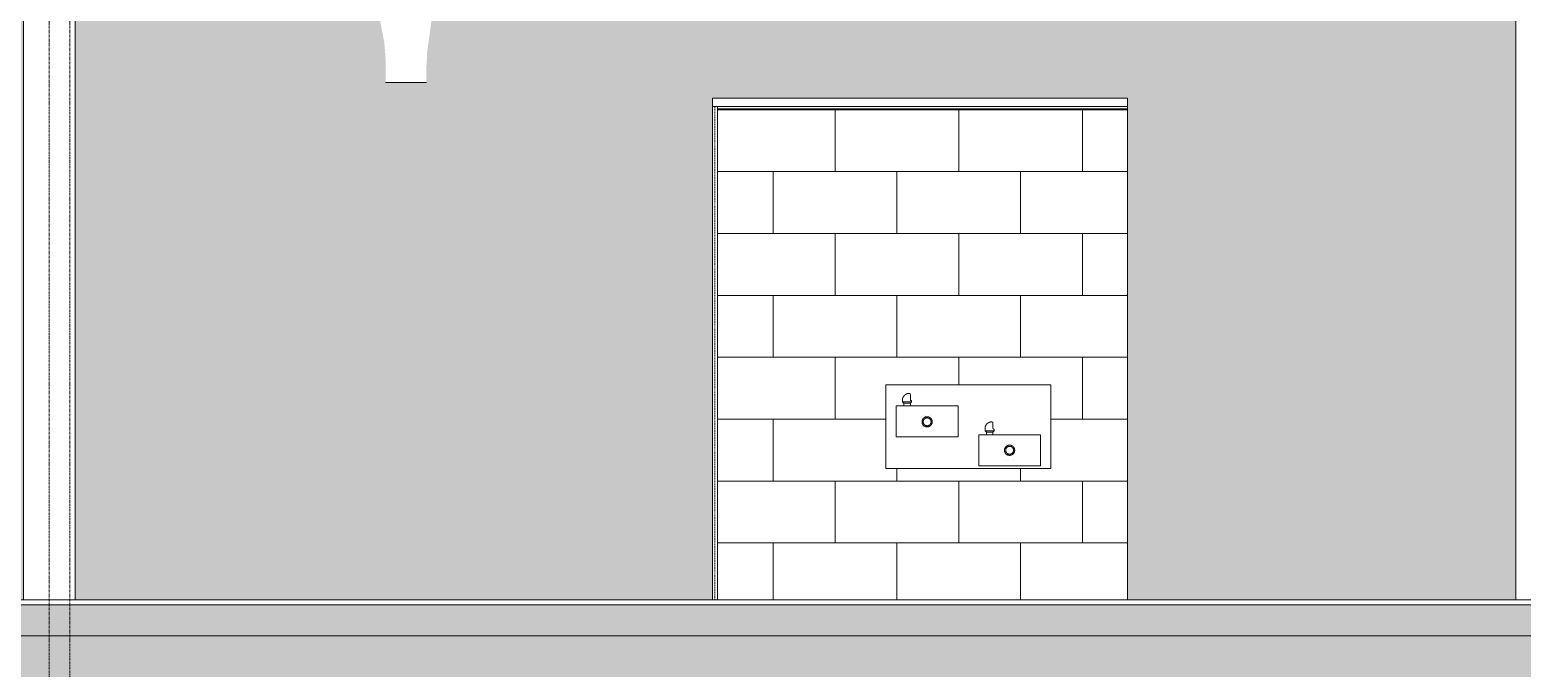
# Model space of a CAD drawing. Header units: inches. Extents: x 21386 to 98546, y -290 to 853.
# Drawn here: x 36051.6 to 36341.1, y -12.2 to 111.5 of the extents above; entities that cross this region are included whole.
import ezdxf

# ---------------------------------------------------------------- set-up
doc = ezdxf.new("R2010")
doc.units = ezdxf.units.IN
doc.header["$MEASUREMENT"] = 0
doc.linetypes.add('Grid Line 1_2_', pattern=[0.875, 0.5, -0.125, 0.125, -0.125])
doc.linetypes.add('Hidden 1_8_', pattern=[0.1875, 0.125, -0.0625])
for name, color, linetype, lineweight in [('A-FLOR', 192, 'Continuous', 13), ('A-FLOR-LEVL', 51, 'Continuous', 9), ('A-FLOR-PATT', 8, 'Continuous', 25), ('A-WALL-PATT', 111, 'Continuous', 25), ('C-TOPO', 7, 'Continuous', 13), ('I-WALL', 2, 'Continuous', 13), ('P-SANR-FIXT', 6, 'Continuous', 13), ('Q-SPCQ', 91, 'Continuous', 13), ('S-BEAM', 12, 'Continuous', 13), ('S-COLS', 52, 'Continuous', 13), ('S-GRID', 1, 'Continuous', 9)]:
    doc.layers.add(name, color=color, linetype=linetype, lineweight=lineweight)
pattern_1 = [(45, (-87780.87, 98.42), (-19.00703, 19.00703), []), (45, (-87780.87, 127.22), (-19.00703, 19.00703), [])]

# ---------------------------------------------------------------- blocks, each defined once
blk = doc.blocks.new('Drinking_Fountain-Haws_Corporation-Wall_Mounted_1119 - 1119-355850-Building Section - East_West looking South')
at = {"layer": 'P-SANR-FIXT', "color": 8, "lineweight": 9}
for p, q in [((-25497.1, 42.69), (-25529.1, 42.69)), ((-25529.1, 42.69), (-25529.1, 26.44)), ((-25524.35, 39.76), (-25524.35, 40.76)), ((-25497.1, 26.44), (-25497.1, 42.69)), ((-25527.1, 38.63), (-25527.1, 32.63)), ((-25527.1, 38.63), (-25524.5, 38.63)), ((-25525.97, 38.63), (-25525.94, 38.6)), ((-25525.85, 39.98), (-25525.85, 39.37)), ((-25525.85, 39.37), (-25525.6, 39.12)), ((-25524.1, 39.37), (-25525.85, 39.37)), ((-25525.6, 39.12), (-25525.6, 38.63)), ((-25525.6, 39.12), (-25525.53, 39.12)), ((-25524.35, 39.12), (-25525.6, 39.12)), ((-25524.53, 39.12), (-25524.35, 39.12)), ((-25524.5, 38.63), (-25517.71, 38.63)), ((-25524.35, 39.12), (-25524.1, 39.37)), ((-25524.35, 38.63), (-25524.35, 39.12)), ((-25524.27, 39.37), (-25524.1, 39.37)), ((-25524.1, 39.37), (-25524.1, 39.56)), ((-25517.71, 38.63), (-25515.1, 38.63)), ((-25515.1, 32.63), (-25515.1, 38.63)), ((-25508.35, 35.25), (-25508.35, 34.25)), ((-25508.35, 34.25), (-25508.35, 35.25)), ((-25508.33, 35.12), (-25508.33, 35.12)), ((-25524.5, 32.63), (-25527.1, 32.63)), ((-25517.71, 32.63), (-25524.5, 32.63)), ((-25515.1, 32.63), (-25517.71, 32.63)), ((-25511.1, 33), (-25511.1, 27)), ((-25511.1, 33), (-25508.5, 33)), ((-25509.85, 34.47), (-25509.85, 33.75)), ((-25509.85, 33.75), (-25509.6, 33.5)), ((-25508.1, 33.75), (-25509.85, 33.75)), ((-25509.6, 33.5), (-25509.6, 33)), ((-25509.6, 33.5), (-25509.53, 33.5)), ((-25508.35, 33.5), (-25509.6, 33.5)), ((-25508.53, 33.5), (-25508.35, 33.5)), ((-25508.5, 33), (-25501.71, 33)), ((-25508.35, 33.5), (-25508.1, 33.75)), ((-25508.35, 33), (-25508.35, 33.5)), ((-25508.26, 33.75), (-25508.1, 33.75)), ((-25508.1, 33.75), (-25508.1, 34.05)), ((-25501.71, 33), (-25499.1, 33)), ((-25499.1, 27), (-25499.1, 33)), ((-25529.1, 26.44), (-25497.1, 26.44)), ((-25508.5, 27), (-25511.1, 27)), ((-25501.71, 27), (-25508.5, 27)), ((-25499.1, 27), (-25501.71, 27))]:
    blk.add_line(p, q, dxfattribs=at)
at = {"layer": 'P-SANR-FIXT', "color": 8, "lineweight": 9, "flags": 128}
for points in [[(-25521.1, 36.5), (-25521.14, 36.5), (-25521.18, 36.5), (-25521.22, 36.49), (-25521.26, 36.49), (-25521.3, 36.48), (-25521.33, 36.47), (-25521.37, 36.46), (-25521.41, 36.45), (-25521.45, 36.44), (-25521.48, 36.42), (-25521.52, 36.4), (-25521.56, 36.39), (-25521.59, 36.37), (-25521.62, 36.35), (-25521.66, 36.33), (-25521.69, 36.3), (-25521.72, 36.28), (-25521.75, 36.25), (-25521.78, 36.23), (-25521.81, 36.2), (-25521.84, 36.17), (-25521.86, 36.14), (-25521.89, 36.11), (-25521.91, 36.08), (-25521.93, 36.04), (-25521.95, 36.01), (-25521.97, 35.98), (-25521.99, 35.94), (-25522.01, 35.9), (-25522.02, 35.87), (-25522.04, 35.83), (-25522.05, 35.79), (-25522.06, 35.75), (-25522.07, 35.72), (-25522.07, 35.68), (-25522.08, 35.64), (-25522.08, 35.6), (-25522.09, 35.56), (-25522.09, 35.52), (-25522.09, 35.48), (-25522.09, 35.44), (-25522.08, 35.4), (-25522.08, 35.36), (-25522.07, 35.32), (-25522.06, 35.28), (-25522.05, 35.25), (-25522.04, 35.21), (-25522.03, 35.17), (-25522.01, 35.13), (-25522, 35.1), (-25521.98, 35.06), (-25521.96, 35.03), (-25521.94, 34.99), (-25521.92, 34.96), (-25521.9, 34.93), (-25521.88, 34.89), (-25521.85, 34.86), (-25521.82, 34.83), (-25521.8, 34.81), (-25521.77, 34.78), (-25521.74, 34.75), (-25521.71, 34.73), (-25521.68, 34.7), (-25521.64, 34.68), (-25521.61, 34.66), (-25521.57, 34.64), (-25521.54, 34.62), (-25521.5, 34.61), (-25521.47, 34.59), (-25521.43, 34.58), (-25521.39, 34.56), (-25521.35, 34.55), (-25521.32, 34.54), (-25521.28, 34.54), (-25521.24, 34.53), (-25521.2, 34.52), (-25521.16, 34.52), (-25521.12, 34.52), (-25521.1, 34.52)], [(-25521.1, 36.27), (-25521.13, 36.27), (-25521.16, 36.27), (-25521.19, 36.27), (-25521.22, 36.26), (-25521.25, 36.26), (-25521.28, 36.25), (-25521.31, 36.24), (-25521.34, 36.23), (-25521.37, 36.22), (-25521.4, 36.21), (-25521.42, 36.2), (-25521.45, 36.19), (-25521.48, 36.17), (-25521.5, 36.16), (-25521.53, 36.14), (-25521.55, 36.12), (-25521.58, 36.1), (-25521.6, 36.08), (-25521.62, 36.06), (-25521.65, 36.04), (-25521.67, 36.02), (-25521.69, 35.99), (-25521.71, 35.97), (-25521.72, 35.95), (-25521.74, 35.92), (-25521.76, 35.89), (-25521.77, 35.87), (-25521.79, 35.84), (-25521.8, 35.81), (-25521.81, 35.79), (-25521.82, 35.76), (-25521.83, 35.73), (-25521.84, 35.7), (-25521.84, 35.67), (-25521.85, 35.64), (-25521.85, 35.61), (-25521.86, 35.58), (-25521.86, 35.55), (-25521.86, 35.52), (-25521.86, 35.49), (-25521.86, 35.46), (-25521.86, 35.43), (-25521.85, 35.4), (-25521.85, 35.37), (-25521.84, 35.34), (-25521.83, 35.31), (-25521.83, 35.28), (-25521.82, 35.25), (-25521.8, 35.22), (-25521.79, 35.19), (-25521.78, 35.16), (-25521.76, 35.14), (-25521.75, 35.11), (-25521.73, 35.09), (-25521.72, 35.06), (-25521.7, 35.04), (-25521.68, 35.01), (-25521.66, 34.99), (-25521.64, 34.97), (-25521.61, 34.95), (-25521.59, 34.93), (-25521.57, 34.91), (-25521.54, 34.89), (-25521.52, 34.87), (-25521.49, 34.86), (-25521.47, 34.84), (-25521.44, 34.83), (-25521.41, 34.81), (-25521.38, 34.8), (-25521.35, 34.79), (-25521.33, 34.78), (-25521.3, 34.77), (-25521.27, 34.77), (-25521.24, 34.76), (-25521.21, 34.75), (-25521.18, 34.75), (-25521.15, 34.75), (-25521.12, 34.75), (-25521.1, 34.75)], [(-25521.79, 36.75), (-25521.79, 36.75), (-25521.79, 36.75)], [(-25521.1, 34.52), (-25521.06, 34.52), (-25521.02, 34.52), (-25520.98, 34.53), (-25520.94, 34.53), (-25520.9, 34.54), (-25520.86, 34.55), (-25520.83, 34.56), (-25520.79, 34.57), (-25520.75, 34.58), (-25520.71, 34.6), (-25520.68, 34.61), (-25520.64, 34.63), (-25520.61, 34.65), (-25520.57, 34.67), (-25520.54, 34.69), (-25520.51, 34.71), (-25520.48, 34.74), (-25520.45, 34.76), (-25520.42, 34.79), (-25520.39, 34.82), (-25520.36, 34.85), (-25520.34, 34.88), (-25520.31, 34.91), (-25520.29, 34.94), (-25520.27, 34.97), (-25520.25, 35.01), (-25520.23, 35.04), (-25520.21, 35.08), (-25520.19, 35.11), (-25520.18, 35.15), (-25520.16, 35.19), (-25520.15, 35.23), (-25520.14, 35.26), (-25520.13, 35.3), (-25520.12, 35.34), (-25520.12, 35.38), (-25520.11, 35.42), (-25520.11, 35.46), (-25520.11, 35.5), (-25520.11, 35.54), (-25520.11, 35.58), (-25520.11, 35.62), (-25520.12, 35.66), (-25520.13, 35.7), (-25520.13, 35.73), (-25520.14, 35.77), (-25520.16, 35.81), (-25520.17, 35.85), (-25520.18, 35.88), (-25520.2, 35.92), (-25520.22, 35.96), (-25520.23, 35.99), (-25520.25, 36.03), (-25520.28, 36.06), (-25520.3, 36.09), (-25520.32, 36.12), (-25520.35, 36.15), (-25520.37, 36.18), (-25520.4, 36.21), (-25520.43, 36.24), (-25520.46, 36.27), (-25520.49, 36.29), (-25520.52, 36.31), (-25520.55, 36.34), (-25520.59, 36.36), (-25520.62, 36.38), (-25520.66, 36.4), (-25520.69, 36.41), (-25520.73, 36.43), (-25520.77, 36.44), (-25520.8, 36.45), (-25520.84, 36.47), (-25520.88, 36.47), (-25520.92, 36.48), (-25520.96, 36.49), (-25521, 36.49), (-25521.04, 36.5), (-25521.08, 36.5), (-25521.1, 36.5)], [(-25521.1, 34.75), (-25521.07, 34.75), (-25521.04, 34.75), (-25521.01, 34.75), (-25520.98, 34.76), (-25520.95, 34.76), (-25520.92, 34.77), (-25520.89, 34.78), (-25520.86, 34.79), (-25520.83, 34.8), (-25520.8, 34.81), (-25520.77, 34.82), (-25520.75, 34.83), (-25520.72, 34.85), (-25520.69, 34.86), (-25520.67, 34.88), (-25520.64, 34.9), (-25520.62, 34.92), (-25520.6, 34.94), (-25520.57, 34.96), (-25520.55, 34.98), (-25520.53, 35), (-25520.51, 35.02), (-25520.49, 35.05), (-25520.47, 35.07), (-25520.46, 35.1), (-25520.44, 35.12), (-25520.43, 35.15), (-25520.41, 35.18), (-25520.4, 35.2), (-25520.39, 35.23), (-25520.38, 35.26), (-25520.37, 35.29), (-25520.36, 35.32), (-25520.35, 35.35), (-25520.35, 35.38), (-25520.34, 35.41), (-25520.34, 35.44), (-25520.34, 35.47), (-25520.34, 35.5), (-25520.34, 35.53), (-25520.34, 35.56), (-25520.34, 35.59), (-25520.34, 35.62), (-25520.35, 35.65), (-25520.36, 35.68), (-25520.36, 35.71), (-25520.37, 35.74), (-25520.38, 35.77), (-25520.39, 35.8), (-25520.41, 35.83), (-25520.42, 35.85), (-25520.43, 35.88), (-25520.45, 35.91), (-25520.46, 35.93), (-25520.48, 35.96), (-25520.5, 35.98), (-25520.52, 36.01), (-25520.54, 36.03), (-25520.56, 36.05), (-25520.58, 36.07), (-25520.61, 36.09), (-25520.63, 36.11), (-25520.65, 36.13), (-25520.68, 36.15), (-25520.71, 36.16), (-25520.73, 36.18), (-25520.76, 36.19), (-25520.79, 36.2), (-25520.81, 36.22), (-25520.84, 36.23), (-25520.87, 36.24), (-25520.9, 36.25), (-25520.93, 36.25), (-25520.96, 36.26), (-25520.99, 36.26), (-25521.02, 36.27), (-25521.05, 36.27), (-25521.08, 36.27), (-25521.1, 36.27)], [(-25520.41, 36.75), (-25520.41, 36.75), (-25520.41, 36.75)], [(-25521.79, 33.73), (-25521.79, 33.72), (-25521.79, 33.72), (-25521.79, 33.72)], [(-25521.79, 33.72), (-25521.79, 33.72), (-25521.79, 33.72), (-25521.79, 33.73)], [(-25520.41, 33.72), (-25520.41, 33.72), (-25520.41, 33.72), (-25520.41, 33.73)], [(-25520.41, 33.72), (-25520.41, 33.72), (-25520.41, 33.72)], [(-25505.1, 30.99), (-25505.14, 30.99), (-25505.18, 30.99), (-25505.22, 30.98), (-25505.26, 30.98), (-25505.3, 30.97), (-25505.34, 30.96), (-25505.37, 30.95), (-25505.41, 30.94), (-25505.45, 30.93), (-25505.49, 30.91), (-25505.52, 30.9), (-25505.56, 30.88), (-25505.59, 30.86), (-25505.63, 30.84), (-25505.66, 30.82), (-25505.69, 30.79), (-25505.72, 30.77), (-25505.75, 30.74), (-25505.78, 30.72), (-25505.81, 30.69), (-25505.84, 30.66), (-25505.86, 30.63), (-25505.89, 30.6), (-25505.91, 30.57), (-25505.93, 30.53), (-25505.95, 30.5), (-25505.97, 30.47), (-25505.99, 30.43), (-25506.01, 30.4), (-25506.02, 30.36), (-25506.04, 30.32), (-25506.05, 30.28), (-25506.06, 30.25), (-25506.07, 30.21), (-25506.08, 30.17), (-25506.08, 30.13), (-25506.09, 30.09), (-25506.09, 30.05), (-25506.09, 30.01), (-25506.09, 29.97), (-25506.09, 29.93), (-25506.09, 29.89), (-25506.08, 29.85), (-25506.07, 29.81), (-25506.07, 29.78), (-25506.06, 29.74), (-25506.04, 29.7), (-25506.03, 29.66), (-25506.02, 29.62), (-25506, 29.59), (-25505.98, 29.55), (-25505.97, 29.52), (-25505.95, 29.48), (-25505.92, 29.45), (-25505.9, 29.42), (-25505.88, 29.39), (-25505.85, 29.36), (-25505.83, 29.33), (-25505.8, 29.3), (-25505.77, 29.27), (-25505.74, 29.24), (-25505.71, 29.22), (-25505.68, 29.2), (-25505.64, 29.17), (-25505.61, 29.15), (-25505.58, 29.13), (-25505.54, 29.11), (-25505.51, 29.1), (-25505.47, 29.08), (-25505.43, 29.07), (-25505.4, 29.05), (-25505.36, 29.04), (-25505.32, 29.03), (-25505.28, 29.03), (-25505.24, 29.02), (-25505.2, 29.02), (-25505.16, 29.01), (-25505.12, 29.01), (-25505.1, 29.01)], [(-25505.1, 30.76), (-25505.13, 30.76), (-25505.16, 30.76), (-25505.19, 30.76), (-25505.22, 30.75), (-25505.25, 30.75), (-25505.28, 30.74), (-25505.31, 30.73), (-25505.34, 30.72), (-25505.37, 30.71), (-25505.4, 30.7), (-25505.43, 30.69), (-25505.45, 30.68), (-25505.48, 30.66), (-25505.51, 30.65), (-25505.53, 30.63), (-25505.56, 30.61), (-25505.58, 30.59), (-25505.6, 30.57), (-25505.63, 30.55), (-25505.65, 30.53), (-25505.67, 30.51), (-25505.69, 30.49), (-25505.71, 30.46), (-25505.73, 30.44), (-25505.74, 30.41), (-25505.76, 30.39), (-25505.77, 30.36), (-25505.79, 30.33), (-25505.8, 30.3), (-25505.81, 30.28), (-25505.82, 30.25), (-25505.83, 30.22), (-25505.84, 30.19), (-25505.85, 30.16), (-25505.85, 30.13), (-25505.86, 30.1), (-25505.86, 30.07), (-25505.86, 30.04), (-25505.86, 30.01), (-25505.86, 29.98), (-25505.86, 29.95), (-25505.86, 29.92), (-25505.86, 29.89), (-25505.85, 29.86), (-25505.84, 29.83), (-25505.84, 29.8), (-25505.83, 29.77), (-25505.82, 29.74), (-25505.81, 29.71), (-25505.79, 29.68), (-25505.78, 29.66), (-25505.77, 29.63), (-25505.75, 29.6), (-25505.73, 29.58), (-25505.72, 29.55), (-25505.7, 29.53), (-25505.68, 29.5), (-25505.66, 29.48), (-25505.64, 29.46), (-25505.62, 29.44), (-25505.59, 29.42), (-25505.57, 29.4), (-25505.55, 29.38), (-25505.52, 29.36), (-25505.49, 29.35), (-25505.47, 29.33), (-25505.44, 29.32), (-25505.41, 29.3), (-25505.39, 29.29), (-25505.36, 29.28), (-25505.33, 29.27), (-25505.3, 29.26), (-25505.27, 29.26), (-25505.24, 29.25), (-25505.21, 29.25), (-25505.18, 29.24), (-25505.15, 29.24), (-25505.12, 29.24), (-25505.1, 29.24)], [(-25505.79, 31.12), (-25505.79, 31.12), (-25505.79, 31.12)], [(-25505.1, 29.01), (-25505.06, 29.01), (-25505.02, 29.01), (-25504.98, 29.02), (-25504.94, 29.02), (-25504.9, 29.03), (-25504.87, 29.04), (-25504.83, 29.05), (-25504.79, 29.06), (-25504.75, 29.07), (-25504.72, 29.09), (-25504.68, 29.1), (-25504.64, 29.12), (-25504.61, 29.14), (-25504.58, 29.16), (-25504.54, 29.18), (-25504.51, 29.21), (-25504.48, 29.23), (-25504.45, 29.26), (-25504.42, 29.28), (-25504.39, 29.31), (-25504.36, 29.34), (-25504.34, 29.37), (-25504.31, 29.4), (-25504.29, 29.43), (-25504.27, 29.47), (-25504.25, 29.5), (-25504.23, 29.53), (-25504.21, 29.57), (-25504.19, 29.6), (-25504.18, 29.64), (-25504.16, 29.68), (-25504.15, 29.72), (-25504.14, 29.75), (-25504.13, 29.79), (-25504.13, 29.83), (-25504.12, 29.87), (-25504.12, 29.91), (-25504.11, 29.95), (-25504.11, 29.99), (-25504.11, 30.03), (-25504.11, 30.07), (-25504.12, 30.11), (-25504.12, 30.15), (-25504.13, 30.19), (-25504.14, 30.22), (-25504.15, 30.26), (-25504.16, 30.3), (-25504.17, 30.34), (-25504.19, 30.38), (-25504.2, 30.41), (-25504.22, 30.45), (-25504.24, 30.48), (-25504.26, 30.52), (-25504.28, 30.55), (-25504.3, 30.58), (-25504.32, 30.61), (-25504.35, 30.64), (-25504.38, 30.67), (-25504.4, 30.7), (-25504.43, 30.73), (-25504.46, 30.76), (-25504.49, 30.78), (-25504.52, 30.8), (-25504.56, 30.83), (-25504.59, 30.85), (-25504.63, 30.87), (-25504.66, 30.89), (-25504.7, 30.9), (-25504.73, 30.92), (-25504.77, 30.93), (-25504.81, 30.95), (-25504.85, 30.96), (-25504.88, 30.97), (-25504.92, 30.97), (-25504.96, 30.98), (-25505, 30.98), (-25505.04, 30.99), (-25505.08, 30.99), (-25505.1, 30.99)], [(-25505.1, 29.24), (-25505.07, 29.24), (-25505.04, 29.24), (-25505.01, 29.24), (-25504.98, 29.25), (-25504.95, 29.25), (-25504.92, 29.26), (-25504.89, 29.27), (-25504.86, 29.28), (-25504.83, 29.29), (-25504.8, 29.3), (-25504.78, 29.31), (-25504.75, 29.32), (-25504.72, 29.34), (-25504.7, 29.35), (-25504.67, 29.37), (-25504.65, 29.39), (-25504.62, 29.41), (-25504.6, 29.43), (-25504.58, 29.45), (-25504.55, 29.47), (-25504.53, 29.49), (-25504.51, 29.51), (-25504.49, 29.54), (-25504.48, 29.56), (-25504.46, 29.59), (-25504.44, 29.61), (-25504.43, 29.64), (-25504.41, 29.67), (-25504.4, 29.7), (-25504.39, 29.72), (-25504.38, 29.75), (-25504.37, 29.78), (-25504.36, 29.81), (-25504.36, 29.84), (-25504.35, 29.87), (-25504.35, 29.9), (-25504.34, 29.93), (-25504.34, 29.96), (-25504.34, 29.99), (-25504.34, 30.02), (-25504.34, 30.05), (-25504.34, 30.08), (-25504.35, 30.11), (-25504.35, 30.14), (-25504.36, 30.17), (-25504.37, 30.2), (-25504.37, 30.23), (-25504.38, 30.26), (-25504.4, 30.29), (-25504.41, 30.32), (-25504.42, 30.34), (-25504.44, 30.37), (-25504.45, 30.4), (-25504.47, 30.42), (-25504.48, 30.45), (-25504.5, 30.47), (-25504.52, 30.5), (-25504.54, 30.52), (-25504.56, 30.54), (-25504.59, 30.56), (-25504.61, 30.58), (-25504.63, 30.6), (-25504.66, 30.62), (-25504.68, 30.64), (-25504.71, 30.65), (-25504.73, 30.67), (-25504.76, 30.68), (-25504.79, 30.7), (-25504.82, 30.71), (-25504.85, 30.72), (-25504.87, 30.73), (-25504.9, 30.74), (-25504.93, 30.74), (-25504.96, 30.75), (-25504.99, 30.75), (-25505.02, 30.76), (-25505.05, 30.76), (-25505.08, 30.76), (-25505.1, 30.76)], [(-25504.41, 31.12), (-25504.41, 31.12), (-25504.41, 31.12)], [(-25505.79, 28.1), (-25505.79, 28.1), (-25505.79, 28.1), (-25505.79, 28.09)], [(-25505.79, 28.09), (-25505.79, 28.09), (-25505.79, 28.1), (-25505.79, 28.1)], [(-25504.41, 28.09), (-25504.41, 28.09), (-25504.41, 28.1), (-25504.41, 28.1)], [(-25504.41, 28.1), (-25504.41, 28.1), (-25504.41, 28.09)]]:
    blk.add_lwpolyline(points, dxfattribs=at)
at = {"layer": 'P-SANR-FIXT', "color": 8, "lineweight": 9}
for points, knots in [([(-25524.6, 41.01), (-25524.67, 41.01), (-25524.79, 41), (-25524.94, 40.97), (-25525.05, 40.93), (-25525.14, 40.9), (-25525.21, 40.86), (-25525.26, 40.84), (-25525.3, 40.81), (-25525.35, 40.77), (-25525.39, 40.74), (-25525.44, 40.71), (-25525.48, 40.67), (-25525.53, 40.62), (-25525.57, 40.57), (-25525.61, 40.52), (-25525.64, 40.48), (-25525.68, 40.43), (-25525.71, 40.38), (-25525.73, 40.32), (-25525.76, 40.28), (-25525.77, 40.25), (-25525.78, 40.24), (-25525.79, 40.21), (-25525.8, 40.17), (-25525.81, 40.13), (-25525.82, 40.1), (-25525.83, 40.09), (-25525.83, 40.07), (-25525.84, 40.06), (-25525.85, 40.02), (-25525.85, 39.99), (-25525.85, 39.98)], [0, 0, 0, 0, 0.111111, 0.166667, 0.222222, 0.277778, 0.305556, 0.333333, 0.361111, 0.388889, 0.416667, 0.444444, 0.479167, 0.513889, 0.548611, 0.583333, 0.618056, 0.652778, 0.6875, 0.722222, 0.756944, 0.774306, 0.782986, 0.791667, 0.826389, 0.861111, 0.878472, 0.887153, 0.895833, 0.913194, 0.930556, 1, 1, 1, 1]), ([(-25524.35, 40.76), (-25524.35, 40.77), (-25524.35, 40.79), (-25524.35, 40.81), (-25524.36, 40.82), (-25524.36, 40.84), (-25524.36, 40.85), (-25524.37, 40.86), (-25524.38, 40.88), (-25524.38, 40.89), (-25524.39, 40.9), (-25524.4, 40.91), (-25524.41, 40.93), (-25524.42, 40.94), (-25524.43, 40.95), (-25524.46, 40.97), (-25524.52, 41), (-25524.57, 41.01), (-25524.6, 41.01)], [0, 0, 0, 0, 0.071429, 0.107143, 0.142857, 0.178571, 0.214286, 0.25, 0.285714, 0.321429, 0.357143, 0.392857, 0.428571, 0.464286, 0.5, 0.571429, 0.785714, 1, 1, 1, 1]), ([(-25525.85, 39.98), (-25525.85, 39.99), (-25525.85, 40.01), (-25525.84, 40.05), (-25525.83, 40.07), (-25525.83, 40.08), (-25525.83, 40.08)], [0, 0, 0, 0, 0.0555556, 0.0833333, 0.0972222, 0.1111111, 0.1111111, 0.1111111, 0.1111111]), ([(-25524.35, 39.76), (-25524.35, 39.75), (-25524.34, 39.74), (-25524.34, 39.73), (-25524.33, 39.71), (-25524.32, 39.7), (-25524.31, 39.69), (-25524.31, 39.68), (-25524.3, 39.67), (-25524.29, 39.67), (-25524.28, 39.66), (-25524.28, 39.66), (-25524.27, 39.65), (-25524.26, 39.64), (-25524.24, 39.64), (-25524.23, 39.63), (-25524.23, 39.63)], [0, 0, 0, 0, 0.1, 0.15, 0.2, 0.3, 0.35, 0.4, 0.475, 0.55, 0.5875, 0.625, 0.7, 0.775, 0.85, 1, 1, 1, 1]), ([(-25524.23, 39.63), (-25524.24, 39.64), (-25524.25, 39.64), (-25524.26, 39.65), (-25524.27, 39.65), (-25524.28, 39.66), (-25524.29, 39.67), (-25524.3, 39.67), (-25524.31, 39.68), (-25524.31, 39.69), (-25524.32, 39.7), (-25524.33, 39.71), (-25524.33, 39.72), (-25524.34, 39.73), (-25524.35, 39.75), (-25524.35, 39.76)], [0, 0, 0, 0, 0.2, 0.3, 0.35, 0.4, 0.475, 0.55, 0.5875, 0.625, 0.7, 0.775, 0.8125, 0.85, 1, 1, 1, 1]), ([(-25524.23, 39.63), (-25524.22, 39.63), (-25524.2, 39.63), (-25524.18, 39.63), (-25524.17, 39.62), (-25524.16, 39.62), (-25524.15, 39.61), (-25524.15, 39.61), (-25524.14, 39.6), (-25524.13, 39.6), (-25524.13, 39.59), (-25524.12, 39.59), (-25524.12, 39.59), (-25524.12, 39.58), (-25524.12, 39.58), (-25524.11, 39.58), (-25524.11, 39.57), (-25524.11, 39.57), (-25524.1, 39.56), (-25524.1, 39.56), (-25524.1, 39.56), (-25524.1, 39.56)], [0, 0, 0, 0, 0.1, 0.2, 0.25, 0.3, 0.35, 0.4, 0.45, 0.5, 0.55, 0.575, 0.6, 0.625, 0.65, 0.7, 0.75, 0.8, 0.85, 0.9, 1, 1, 1, 1]), ([(-25524.1, 39.56), (-25524.1, 39.56), (-25524.1, 39.56), (-25524.1, 39.56), (-25524.11, 39.57), (-25524.11, 39.57), (-25524.11, 39.58), (-25524.12, 39.58), (-25524.12, 39.58), (-25524.12, 39.59), (-25524.12, 39.59), (-25524.13, 39.59), (-25524.13, 39.6), (-25524.14, 39.6), (-25524.15, 39.61), (-25524.15, 39.61), (-25524.16, 39.62), (-25524.17, 39.62), (-25524.18, 39.63), (-25524.2, 39.63), (-25524.22, 39.63), (-25524.23, 39.63)], [0, 0, 0, 0, 0.1, 0.15, 0.2, 0.25, 0.3, 0.35, 0.375, 0.4, 0.425, 0.45, 0.5, 0.55, 0.6, 0.65, 0.7, 0.75, 0.8, 0.9, 1, 1, 1, 1]), ([(-25508.6, 35.5), (-25508.67, 35.5), (-25508.78, 35.49), (-25508.93, 35.46), (-25509.04, 35.43), (-25509.13, 35.39), (-25509.2, 35.35), (-25509.25, 35.33), (-25509.3, 35.3), (-25509.34, 35.27), (-25509.39, 35.23), (-25509.43, 35.2), (-25509.48, 35.16), (-25509.52, 35.11), (-25509.56, 35.06), (-25509.6, 35.02), (-25509.64, 34.97), (-25509.67, 34.92), (-25509.7, 34.87), (-25509.73, 34.82), (-25509.75, 34.77), (-25509.76, 34.74), (-25509.77, 34.73), (-25509.78, 34.7), (-25509.8, 34.66), (-25509.81, 34.62), (-25509.82, 34.59), (-25509.82, 34.58), (-25509.83, 34.56), (-25509.83, 34.55), (-25509.84, 34.51), (-25509.85, 34.49), (-25509.85, 34.47)], [0, 0, 0, 0, 0.111111, 0.166667, 0.222222, 0.277778, 0.305556, 0.333333, 0.361111, 0.388889, 0.416667, 0.444444, 0.479167, 0.513889, 0.548611, 0.583333, 0.618056, 0.652778, 0.6875, 0.722222, 0.756944, 0.774306, 0.782986, 0.791667, 0.826389, 0.861111, 0.878472, 0.887153, 0.895833, 0.913194, 0.930556, 1, 1, 1, 1]), ([(-25508.35, 35.25), (-25508.35, 35.26), (-25508.35, 35.28), (-25508.35, 35.3), (-25508.35, 35.31), (-25508.35, 35.33), (-25508.36, 35.34), (-25508.36, 35.36), (-25508.37, 35.37), (-25508.38, 35.38), (-25508.39, 35.39), (-25508.39, 35.41), (-25508.4, 35.42), (-25508.41, 35.43), (-25508.42, 35.44), (-25508.46, 35.47), (-25508.51, 35.49), (-25508.57, 35.5), (-25508.6, 35.5)], [0, 0, 0, 0, 0.071429, 0.107143, 0.142857, 0.178571, 0.214286, 0.25, 0.285714, 0.321429, 0.357143, 0.392857, 0.428571, 0.464286, 0.5, 0.571429, 0.785714, 1, 1, 1, 1]), ([(-25508.37, 35.37), (-25508.37, 35.37), (-25508.37, 35.36), (-25508.36, 35.34), (-25508.35, 35.32), (-25508.35, 35.31), (-25508.35, 35.29), (-25508.35, 35.27), (-25508.35, 35.26), (-25508.35, 35.25)], [0.7142857, 0.7142857, 0.7142857, 0.7142857, 0.7321429, 0.7857143, 0.8392857, 0.8660714, 0.8928571, 0.9464286, 1, 1, 1, 1]), ([(-25509.85, 34.47), (-25509.85, 34.48), (-25509.84, 34.51), (-25509.83, 34.54), (-25509.83, 34.56), (-25509.82, 34.57), (-25509.82, 34.57)], [0, 0, 0, 0, 0.0555556, 0.0833333, 0.0972222, 0.1111111, 0.1111111, 0.1111111, 0.1111111]), ([(-25508.35, 34.25), (-25508.34, 34.24), (-25508.34, 34.23), (-25508.33, 34.22), (-25508.33, 34.2), (-25508.32, 34.19), (-25508.31, 34.18), (-25508.31, 34.18), (-25508.3, 34.17)], [0, 0, 0, 0, 0.1, 0.15, 0.2, 0.3, 0.35, 0.4, 0.4, 0.4, 0.4]), ([(-25508.3, 34.17), (-25508.3, 34.18), (-25508.31, 34.18), (-25508.32, 34.19), (-25508.32, 34.2), (-25508.33, 34.21), (-25508.34, 34.22), (-25508.34, 34.24), (-25508.35, 34.25)], [0.6, 0.6, 0.6, 0.6, 0.625, 0.7, 0.775, 0.8125, 0.85, 1, 1, 1, 1]), ([(-25508.28, 34.15), (-25508.27, 34.15), (-25508.27, 34.15), (-25508.26, 34.14), (-25508.25, 34.14), (-25508.24, 34.13), (-25508.23, 34.13), (-25508.22, 34.12)], [0.6, 0.6, 0.6, 0.6, 0.625, 0.7, 0.775, 0.85, 1, 1, 1, 1]), ([(-25508.22, 34.12), (-25508.23, 34.13), (-25508.24, 34.13), (-25508.26, 34.14), (-25508.27, 34.15), (-25508.27, 34.15), (-25508.28, 34.15)], [0, 0, 0, 0, 0.2, 0.3, 0.35, 0.4, 0.4, 0.4, 0.4]), ([(-25508.22, 34.12), (-25508.21, 34.12), (-25508.2, 34.12), (-25508.18, 34.12), (-25508.17, 34.11), (-25508.16, 34.11), (-25508.15, 34.11), (-25508.14, 34.1), (-25508.13, 34.1), (-25508.13, 34.09), (-25508.12, 34.08), (-25508.12, 34.08), (-25508.12, 34.08), (-25508.11, 34.08), (-25508.11, 34.07), (-25508.11, 34.07), (-25508.1, 34.06), (-25508.1, 34.06), (-25508.1, 34.05), (-25508.1, 34.05), (-25508.1, 34.05), (-25508.1, 34.05)], [0, 0, 0, 0, 0.1, 0.2, 0.25, 0.3, 0.35, 0.4, 0.45, 0.5, 0.55, 0.575, 0.6, 0.625, 0.65, 0.7, 0.75, 0.8, 0.85, 0.9, 1, 1, 1, 1]), ([(-25508.1, 34.05), (-25508.1, 34.05), (-25508.1, 34.05), (-25508.1, 34.05), (-25508.1, 34.06), (-25508.1, 34.06), (-25508.11, 34.07), (-25508.11, 34.07), (-25508.11, 34.08), (-25508.12, 34.08), (-25508.12, 34.08), (-25508.12, 34.08), (-25508.13, 34.09), (-25508.13, 34.1), (-25508.14, 34.1), (-25508.15, 34.11), (-25508.16, 34.11), (-25508.17, 34.11), (-25508.18, 34.12), (-25508.2, 34.12), (-25508.21, 34.12), (-25508.22, 34.12)], [0, 0, 0, 0, 0.1, 0.15, 0.2, 0.25, 0.3, 0.35, 0.375, 0.4, 0.425, 0.45, 0.5, 0.55, 0.6, 0.65, 0.7, 0.75, 0.8, 0.9, 1, 1, 1, 1])]:
    blk.add_open_spline(points, degree=3, knots=knots, dxfattribs=at)
blk = doc.blocks.new('Locker Rooms and Restrooms_rvt-4-Building Section - East_West looking South')
at = {"layer": 'A-WALL-PATT', "lineweight": 9}
h = blk.add_hatch(dxfattribs=at)
h.set_pattern_fill('FP_57', color=8, style=0, pattern_type=2)
h.set_pattern_definition([(0, (-87188.195, 12), (-48, 24), [48, 0, 0, 0]), (90, (-87164.195, 0), (-48, 3e-15), [12, -12]), (90, (-87176.195, 12), (-48, 3e-15), [12, -12]), (90, (-87152.195, 12), (-48, 3e-15), [12, -12]), (0, (-87188.195, 24), (-48, 24), [48, 0, 0, 0]), (90, (-87140.195, 0), (-48, 3e-15), [12, -12])])
h.paths.add_polyline_path([(-25521.66, 1), (-25482.27, 1), (-25482.27, 96.2), (-25561.77, 96.2), (-25561.77, 1), (-25556.76, 1)], flags=0)
h.paths.add_polyline_path([(-25529.1, 26.44), (-25529.1, 42.69), (-25497.1, 42.69), (-25497.1, 26.44), (-25521.66, 26.44)], flags=0)
at = {"color": 8, "lineweight": 9}
blk.add_blockref('Drinking_Fountain-Haws_Corporation-Wall_Mounted_1119 - 1119-355850-Building Section - East_West looking South', (0, 0), dxfattribs=at)
blk = doc.blocks.new('Struct_Xcel_Sports Complex_rvt-4-Building Section - East_West looking South')
at = {"layer": 'A-FLOR-PATT', "lineweight": 9}
h = blk.add_hatch(dxfattribs=at)
h.set_pattern_fill('FP_58', color=256, style=0, pattern_type=2)
h.set_pattern_definition([(50, (-87780.87, 98.42), (55.0854, -4.819842), [5.76, -63.36]), (355, (-87780.87, 98.42), (-10.65569, 57.76853), [4.608, -50.688]), (100.451, (-87776.28, 98.02), (44.429468, 52.94866), [4.895, -53.848]), (46.184, (-87780.87, 113.78), (81.96444, -12.71212), [8.64, -95.04]), (96.636, (-87774.04, 112.72), (71.7815, 74.81238), [7.343, -80.772]), (351.184, (-87780.87, 113.78), (71.78195, 74.81243), [6.912, -76.032]), (21, (-87773.19, 109.94), (45.84207, -30.92146), [5.76, -63.36]), (326, (-87773.19, 109.94), (18.687064, 55.691476), [4.608, -50.688]), (71.451, (-87769.37, 107.363), (64.52891, 24.77011), [4.895, -53.848]), (37.5, (-87780.871, 98.42), (0.9338946, 25.566816), [2.534, -47.539, 2.534, -48.922, -50.88]), (37.5, (-87780.871, 98.42), (0.9338946, 25.566816), [-101.53, 2.534, -48.346]), (7.5, (-87780.87, 98.42), (20.20404, 30.291303), [2.534, -26.803, 2.534, -46.387, -19.392]), (7.5, (-87780.87, 98.42), (20.20404, 30.291303), [-78.259, 2.534, -16.858]), (327.5, (-87797.998, 98.42), (40.9977845, -1.7324026), [2.534, -16.666, 2.534, -57.37, -79.488]), (327.5, (-87797.998, 98.42), (40.9977845, -1.7324026), [-79.104, 2.534, -76.954]), (317.5, (-87805.678, 98.42), (44.788883, 7.687839), [2.534, -22.426, 2.534, -37.248, -56.448]), (317.5, (-87805.678, 98.42), (44.788883, 7.687839), [-64.742, 2.534, -53.914])])
h.paths.add_polyline_path([(-26273.39, -6), (-22066.14, -6), (-22066.14, 0), (-26273.39, 0), (-26273.39, -1.7)], flags=0)
at = {"layer": 'A-FLOR', "color": 7}
for p, q in [((-22066.14, 0), (-26273.39, 0)), ((-26273.39, -6), (-22066.14, -6))]:
    blk.add_line(p, q, dxfattribs=at)
blk = doc.blocks.new('Basketball_Backstop-Performance_Sports_Systems-3103-Ceiling_Hung - 27_-0_ to 27_-11 7_8_-652462-Building Section - East_West looking South')
at = {"layer": 'Q-SPCQ', "color": 8, "lineweight": 9}
blk.add_line((-25626.17, 101.31), (-25618.22, 101.31), dxfattribs=at)
blk = doc.blocks.new('Girt_C - 10_D-1260059-Building Section - East_West looking South')
at = {"layer": 'S-BEAM', "color": 8, "lineweight": 9}
for p, q in [((-25562.77, 96.68), (-25482.27, 96.68)), ((-25561.77, 96.2), (-25482.27, 96.2))]:
    blk.add_line(p, q, dxfattribs=at)
blk = doc.blocks.new('columns and girder2 - one-1334686-Building Section - East_West looking South')
at = {"layer": 'S-BEAM', "lineweight": 9}
h = blk.add_hatch(dxfattribs=at)
h.set_pattern_fill('FP_55', color=8, style=0, pattern_type=2)
h.set_pattern_definition(pattern_1)
h.paths.add_polyline_path([(-25692.02, 306.3), (-25690.77, 306.3), (-25690.77, 339.12), (-25692.02, 339.12), (-25692.02, 310.79)], flags=0)
at = {"layer": 'S-BEAM', "color": 7}
for p, q in [((-25686.39, 340.62), (-25696.39, 340.62)), ((-25696.39, 340.62), (-25696.39, 339.12)), ((-25696.39, 339.12), (-25686.39, 339.12)), ((-25690.77, 339.12), (-25692.02, 339.12)), ((-25692.02, 339.12), (-25692.02, 306.3)), ((-25690.77, 306.3), (-25690.77, 339.12)), ((-25686.39, 339.12), (-25686.39, 340.62)), ((-25686.39, 306.3), (-25696.39, 306.3)), ((-25696.39, 306.3), (-25696.39, 304.78)), ((-25696.39, 304.78), (-25686.39, 304.78)), ((-25692.02, 306.3), (-25690.77, 306.3)), ((-25686.39, 304.78), (-25686.39, 306.3))]:
    blk.add_line(p, q, dxfattribs=at)
at = {"layer": 'S-BEAM', "color": 8, "lineweight": 9}
for p, q in [((-25696.39, 336.72), (-25696.39, 339.12)), ((-25686.39, 339.12), (-25686.39, 336.72)), ((-25697.39, 292.37), (-25697.39, 337.89)), ((-25685.39, 337.89), (-25685.39, 292.37)), ((-25696.39, 294.85), (-25696.39, 304.78)), ((-25686.39, 304.78), (-25686.39, 294.85)), ((-25696.39, 294.85), (-25686.39, 294.85)), ((-25697.39, 292.37), (-25685.39, 292.37)), ((-25696.39, 1), (-25696.39, 292.37)), ((-25686.39, 292.37), (-25686.39, 1))]:
    blk.add_line(p, q, dxfattribs=at)
blk = doc.blocks.new('columns and girder2 - one-V208-Building Section - East_West looking South')
at = {"layer": 'S-BEAM', "lineweight": 9}
h = blk.add_hatch(dxfattribs=at)
h.set_pattern_fill('FP_55', color=8, style=0, pattern_type=2)
h.set_pattern_definition(pattern_1)
h.paths.add_polyline_path([(-25406.89, 304.78), (-25396.89, 304.78), (-25396.89, 306.3), (-25406.89, 306.3)], flags=0)
h.paths.add_polyline_path([(-25406.89, 339.12), (-25396.89, 339.12), (-25396.89, 340.62), (-25406.89, 340.62), (-25406.89, 340.09)], flags=0)
h = blk.add_hatch(dxfattribs=at)
h.set_pattern_fill('FP_55', color=8, style=0, pattern_type=2)
h.set_pattern_definition(pattern_1)
h.paths.add_polyline_path([(-25402.52, 306.3), (-25401.27, 306.3), (-25401.27, 339.12), (-25402.52, 339.12), (-25402.52, 310.79)], flags=0)
at = {"layer": 'S-BEAM', "color": 7}
for p, q in [((-25396.89, 340.62), (-25406.89, 340.62)), ((-25406.89, 340.62), (-25406.89, 339.12)), ((-25406.89, 339.12), (-25396.89, 339.12)), ((-25401.27, 339.12), (-25402.52, 339.12)), ((-25402.52, 339.12), (-25402.52, 306.3)), ((-25401.27, 306.3), (-25401.27, 339.12)), ((-25396.89, 339.12), (-25396.89, 340.62)), ((-25396.89, 306.3), (-25406.89, 306.3)), ((-25406.89, 306.3), (-25406.89, 304.78)), ((-25406.89, 304.78), (-25396.89, 304.78)), ((-25402.52, 306.3), (-25401.27, 306.3)), ((-25396.89, 304.78), (-25396.89, 306.3))]:
    blk.add_line(p, q, dxfattribs=at)
at = {"layer": 'S-BEAM', "color": 8, "lineweight": 9}
for p, q in [((-25406.89, 336.72), (-25406.89, 339.12)), ((-25396.89, 339.12), (-25396.89, 336.72)), ((-25407.89, 292.37), (-25407.89, 337.89)), ((-25395.89, 337.89), (-25395.89, 292.37)), ((-25406.89, 294.85), (-25406.89, 304.78)), ((-25396.89, 304.78), (-25396.89, 294.85)), ((-25406.89, 294.85), (-25396.89, 294.85)), ((-25407.89, 292.37), (-25395.89, 292.37)), ((-25406.89, 1), (-25406.89, 292.37)), ((-25396.89, 292.37), (-25396.89, 1))]:
    blk.add_line(p, q, dxfattribs=at)
blk = doc.blocks.new('C-Channel-Column - C10X25-1255484-Building Section - East_West looking South')
at = {"layer": 'S-COLS', "color": 8, "linetype": 'Hidden 1_8_', "lineweight": 9}
blk.add_line((-25562.29, 96.68), (-25562.29, 1), dxfattribs=at)

msp = doc.modelspace()

# ---------------------------------------------------------------- hatches: boundary and pattern name
at = {"layer": 'A-WALL-PATT', "lineweight": 9}
h = msp.add_hatch(dxfattribs=at)
h.set_pattern_fill('FP_47', color=8, style=0, pattern_type=2)
h.set_pattern_definition([(90, (-86666.32, -1108), (-193, -193), [48, -145]), (180, (-86666.32, -1108), (-2e-14, -193), [96.25, -96.75]), (270, (-86762.57, -1060), (-193, -193), [48, -145]), (180, (-86666.32, -1060), (-2e-14, -193), [96.25, -96.75]), (270, (-86762.82, -1060), (-193, -193), [48, -145]), (180, (-86762.82, -1060), (-2e-14, -193), [96.25, -96.75]), (90, (-86859.07, -1108), (-193, -193), [48, -145]), (180, (-86762.82, -1108), (-2e-14, -193), [96.25, -96.75]), (90, (-86714.32, -1059.75), (-193, -193), [48, -145]), (180, (-86666.07, -1059.75), (-2e-14, -193), [48.25, -144.75]), (180, (-86666.07, -1011.75), (-2e-14, -193), [48.25, -144.75]), (90, (-86810.82, -1059.75), (-193, -193), [48, -145]), (180, (-86714.57, -1059.75), (-2e-14, -193), [96.25, -96.75]), (270, (-86714.57, -1011.75), (-193, -193), [48, -145]), (180, (-86714.57, -1011.75), (-2e-14, -193), [96.25, -96.75]), (180, (-86811.07, -1059.75), (-2e-14, -193), [48, -145]), (270, (-86811.07, -1011.75), (-193, -193), [48, -145]), (180, (-86811.07, -1011.75), (-2e-14, -193), [48, -145]), (90, (-86666.32, -1011.5), (-193, -193), [48, -145]), (180, (-86666.32, -1011.5), (-2e-14, -193), [96.25, -96.75]), (270, (-86762.57, -963.5), (-193, -193), [48, -145]), (180, (-86666.32, -963.5), (-2e-14, -193), [96.25, -96.75]), (270, (-86762.82, -963.5), (-193, -193), [48, -145]), (180, (-86762.82, -963.5), (-2e-14, -193), [96.25, -96.75]), (270, (-86859.07, -963.5), (-193, -193), [48, -145]), (180, (-86762.82, -1011.5), (-2e-14, -193), [96.25, -96.75]), (90, (-86714.32, -963.25), (-193, -193), [48, -145]), (180, (-86666.07, -963.25), (-2e-14, -193), [48.25, -144.75]), (180, (-86666.07, -915.25), (-2e-14, -193), [48.25, -144.75]), (90, (-86810.82, -963.25), (-193, -193), [48, -145]), (180, (-86714.57, -963.25), (-2e-14, -193), [96.25, -96.75]), (270, (-86714.57, -915.25), (-193, -193), [48, -145]), (180, (-86714.57, -915.25), (-2e-14, -193), [96.25, -96.75]), (180, (-86811.07, -963.25), (-2e-14, -193), [48, -145]), (270, (-86811.07, -915.25), (-193, -193), [48, -145]), (180, (-86811.07, -915.25), (-2e-14, -193), [48, -145])])
h.paths.add_polyline_path([(37002.22, 1), (37116.79, 1), (37116.79, 98.25), (37122.16, 98.27), (37068.66, 156.31), (36928.91, 4.69), (36928.91, 1), (36999.14, 1)], flags=0)
h.paths.add_polyline_path([(36825.26, 1), (36827.29, 1), (36827.29, 98.25), (36903.91, 98.25), (36903.91, 1), (36918.91, 1), (36918.91, 176), (36801.18, 176), (36797.45, 164.31), (36802.14, 164.31), (36802.2, 160.19), (36802.32, 160.19), (36802.32, 157.56), (36824.2, 157.56), (36824.2, 156), (36826.2, 156), (36826.2, 114), (36795.67, 113.93), (36795.18, 113.11), (36795.03, 112.5), (36794.36, 108.24), (36794.14, 104.39), (36794.12, 101.31), (36786.2, 101.31), (36786.23, 105.72), (36785.97, 109.05), (36785.14, 113.3), (36784.63, 114), (36754.2, 114.02), (36754.2, 156), (36756.2, 156), (36756.2, 157.56), (36778.07, 157.56), (36778.15, 160.19), (36778.26, 160.19), (36778.32, 164.31), (36782.95, 164.31), (36779.22, 176), (36639.41, 176), (36639.41, 1), (36786.63, 1)], flags=0)
h.paths.add_polyline_path([(36628.04, 1), (36629.41, 1), (36629.41, 176), (36349.91, 176), (36349.91, 1), (36586.04, 1), (36586.04, 98.25), (36628.04, 98.25), (36628.04, 76.43)], flags=0)
h.paths.add_polyline_path([(36339.91, 1), (36339.91, 176), (36135.61, 176), (36131.88, 164.31), (36136.57, 164.31), (36136.63, 160.19), (36136.76, 160.19), (36136.76, 157.56), (36158.63, 157.56), (36158.63, 156), (36160.63, 156), (36160.63, 114), (36130.11, 113.93), (36129.59, 113.35), (36129.54, 113.28), (36128.71, 107.11), (36128.57, 104.39), (36128.56, 101.31), (36120.63, 101.31), (36120.66, 105.72), (36120.4, 109.05), (36119.56, 113.43), (36119.39, 113.58), (36119.08, 114), (36088.63, 114), (36088.63, 156), (36090.63, 156), (36090.63, 157.56), (36112.51, 157.56), (36112.58, 160.19), (36112.69, 160.19), (36112.76, 164.31), (36117.38, 164.31), (36113.65, 176), (36060.41, 176), (36060.41, 1), (36184.04, 1), (36184.04, 98.25), (36264.54, 98.25), (36264.54, 1), (36315.64, 1)], flags=0)
h.paths.add_polyline_path([(36007.29, 1), (36050.41, 1), (36050.41, 176), (35770.91, 176), (35770.91, 146.5), (36007.29, 146.5), (36007.29, 76.43)], flags=0)
h.paths.add_polyline_path([(36928.91, 6.16), (37067.95, 157.1), (37050.51, 176), (36928.91, 176), (36928.91, 6.18)], flags=0)
h.paths.add_polyline_path([(38947.41, 98.25), (38947.41, 176), (38665.91, 176), (38665.91, 98.25), (38944.83, 98.25)], flags=0)
h.paths.add_polyline_path([(38076.91, 98.25), (38076.91, 176), (37797.41, 176), (37797.41, 98.25), (38049.96, 98.25)], flags=0)
h.paths.add_polyline_path([(38086.91, 98.25), (38171.79, 98.25), (38225.98, 157.05), (38208.51, 176), (38086.91, 176), (38086.91, 115.49)], flags=0)
h.paths.add_polyline_path([(38188.16, 98.25), (38280.16, 98.27), (38226.66, 156.31), (38173.15, 98.25), (38188.16, 98.25)], flags=0)
h.paths.add_polyline_path([(37787.41, 98.25), (37787.41, 176), (37507.91, 176), (37507.91, 98.25), (37769.22, 98.25)], flags=0)
h.paths.add_polyline_path([(37497.91, 98.25), (37497.91, 176), (37218.41, 176), (37218.41, 98.25), (37488.48, 98.25)], flags=0)
h.paths.add_polyline_path([(38330.71, 98.25), (38366.41, 98.25), (38366.41, 176), (38244.81, 176), (38227.38, 157.02), (38281.53, 98.25), (38295.61, 98.25)], flags=0)
h.paths.add_polyline_path([(38376.41, 98.25), (38655.91, 98.25), (38655.91, 176), (38376.41, 176), (38376.41, 115.49)], flags=0)
h.paths.add_polyline_path([(37172.65, 98.25), (37208.41, 98.25), (37208.41, 176), (37086.81, 176), (37069.38, 157.02), (37123.53, 98.25), (37137.55, 98.25)], flags=0)
h.paths.add_polyline_path([(38955.41, 146.25), (38955.42, 146.25), (38955.41, 149.67)], flags=0)
h.paths.add_polyline_path([(35475.3, 146.5), (35475.24, 148.06), (35474.77, 148.46), (35474.84, 148.54), (35475.41, 148.06), (35475.41, 176), (35472.17, 176), (35472.17, 146.5), (35473.3, 146.5), (35473.3, 148.14), (35472.77, 148.59), (35472.84, 148.67), (35473.41, 148.14), (35473.41, 146.5), (35474.84, 146.5)], flags=0)
h.paths.add_polyline_path([(35672.43, 146.5), (35760.91, 146.5), (35760.91, 176), (35483.41, 176), (35483.41, 146.5), (35663.66, 146.5)], flags=0)
h.paths.add_polyline_path([(36798.01, 157.56), (36798.01, 157.62), (36797.74, 157.72), (36797.74, 157.66), (36797.74, 157.56), (36797.96, 157.56)], flags=0)
h.paths.add_polyline_path([(36117.03, 157.56), (36117.13, 157.62), (36117.13, 157.71), (36116.92, 157.56)], flags=0)
h.paths.add_polyline_path([(36782.6, 157.56), (36782.7, 157.62), (36782.7, 157.71), (36782.48, 157.56)], flags=0)
h.paths.add_polyline_path([(36118.01, 157.56), (36119.51, 157.62), (36118.69, 160.19), (36114.76, 160.19), (36114.76, 157.94), (36118.01, 157.94), (36118.01, 157.58)], flags=0)
h.paths.add_polyline_path([(36796.82, 157.56), (36796.82, 157.94), (36800.07, 157.94), (36800.07, 160.19), (36796.13, 160.19), (36795.3, 157.56), (36795.4, 157.56)], flags=0)
h.paths.add_polyline_path([(36783.57, 157.56), (36785.08, 157.62), (36784.26, 160.19), (36780.32, 160.19), (36780.32, 157.94), (36783.57, 157.94), (36783.57, 157.58)], flags=0)
h.paths.add_polyline_path([(36131.26, 157.94), (36132.13, 157.62), (36132.18, 157.56), (36132.44, 157.62), (36132.18, 157.72), (36132.07, 157.75)], flags=0)
h.paths.add_polyline_path([(36129.73, 157.56), (36131.26, 157.62), (36131.26, 157.94), (36134.51, 157.94), (36134.51, 160.19), (36130.57, 160.19), (36129.73, 157.58)], flags=0)
h.paths.add_polyline_path([(38226.66, 157.79), (38243.36, 176), (38209.88, 176), (38226.47, 158)], flags=0)
h.paths.add_polyline_path([(37068.66, 157.79), (37085.36, 176), (37051.88, 176), (37068.47, 158)], flags=0)
h.paths.add_polyline_path([(36786.63, 164.31), (36786.89, 164.31), (36786.89, 176), (36782.49, 176), (36786.22, 164.31)], flags=0)
h.paths.add_polyline_path([(36794.18, 164.31), (36797.91, 176), (36793.51, 176), (36793.51, 164.31)], flags=0)
h.paths.add_polyline_path([(36120.65, 164.31), (36121.32, 164.31), (36121.32, 176), (36116.92, 176), (36120.65, 164.31)], flags=0)
h.paths.add_polyline_path([(36128.61, 164.31), (36132.34, 176), (36127.94, 176), (36127.94, 164.31)], flags=0)
at = {"layer": 'C-TOPO', "lineweight": 9}
h = msp.add_hatch(dxfattribs=at)
h.set_pattern_fill('FP_46', color=8, style=0, pattern_type=2)
h.set_pattern_definition([(0, (-87780.87, 98.42), (48, 48), [48, -48]), (0, (-87780.87, 116.42), (48, 48), [48, -48]), (0, (-87780.87, 134.42), (48, 48), [48, -48]), (90, (-87774.87, 140.42), (-48, 48), [48, -48]), (90, (-87756.87, 140.42), (-48, 48), [48, -48]), (90, (-87738.87, 140.42), (-48, 48), [48, -48])])
h.paths.add_polyline_path([(39594.05, -79.82), (39688.66, -79.82), (39688.66, -48), (39675.66, -48), (39675.66, -36), (39680.66, -36), (39680.66, -6), (35473.41, -6), (35473.41, -36), (35478.41, -36), (35478.41, -48), (35460.41, -48), (35460.41, -36), (35463.41, -36), (35463.41, 0), (35382.92, 0), (35382.92, -79.82), (39556.73, -79.82)], flags=0)

# ---------------------------------------------------------------- linework, layer by layer
at = {"layer": 'A-FLOR', "color": 7}
for p, q in [((37151.95, 1), (35765.98, 1)), ((35765.98, 0), (37151.95, 0))]:
    msp.add_line(p, q, dxfattribs=at)
at = {"layer": 'A-FLOR-LEVL', "linetype": 'Grid Line 1_2_'}
msp.add_line((35189.48, 0), (40068.17, 0), dxfattribs=at)
at = {"layer": 'I-WALL', "color": 8, "lineweight": 9}
for p, q in [((36184.04, 1), (36184.04, 98.25)), ((36184.04, 98.25), (36264.54, 98.25)), ((36264.54, 98.25), (36264.54, 1))]:
    msp.add_line(p, q, dxfattribs=at)
at = {"layer": 'S-COLS', "color": 8, "lineweight": 9}
for p, q in [((36185.04, 96.68), (36184.04, 96.68)), ((36185.04, 1), (36185.04, 96.68))]:
    msp.add_line(p, q, dxfattribs=at)
at = {"layer": 'S-GRID', "linetype": 'Grid Line 1_2_'}
for p, q in [((36055.41, -273.16), (36055.41, 671.89)), ((36055.41, -273.16), (36055.41, 671.89)), ((36059.41, -273.16), (36059.41, 671.89))]:
    msp.add_line(p, q, dxfattribs=at)

# ---------------------------------------------------------------- block references
at = {"color": 170, "lineweight": 5}
for name in ['Locker Rooms and Restrooms_rvt-4-Building Section - East_West looking South', 'Struct_Xcel_Sports Complex_rvt-4-Building Section - East_West looking South']:
    msp.add_blockref(name, (61746.8, 0), dxfattribs=at)
at = {"layer": 'Q-SPCQ', "color": 8, "lineweight": 9}
msp.add_blockref('Basketball_Backstop-Performance_Sports_Systems-3103-Ceiling_Hung - 27_-0_ to 27_-11 7_8_-652462-Building Section - East_West looking South', (61746.8, 0), dxfattribs=at)
at = {"layer": 'S-BEAM', "color": 8, "lineweight": 9}
for name in ['columns and girder2 - one-1334686-Building Section - East_West looking South', 'columns and girder2 - one-V208-Building Section - East_West looking South', 'Girt_C - 10_D-1260059-Building Section - East_West looking South']:
    msp.add_blockref(name, (61746.8, 0), dxfattribs=at)
at = {"layer": 'S-COLS', "color": 8, "linetype": 'Hidden 1_8_', "lineweight": 9}
msp.add_blockref('C-Channel-Column - C10X25-1255484-Building Section - East_West looking South', (61746.8, 0), dxfattribs=at)

doc.saveas('drawing.dxf')
